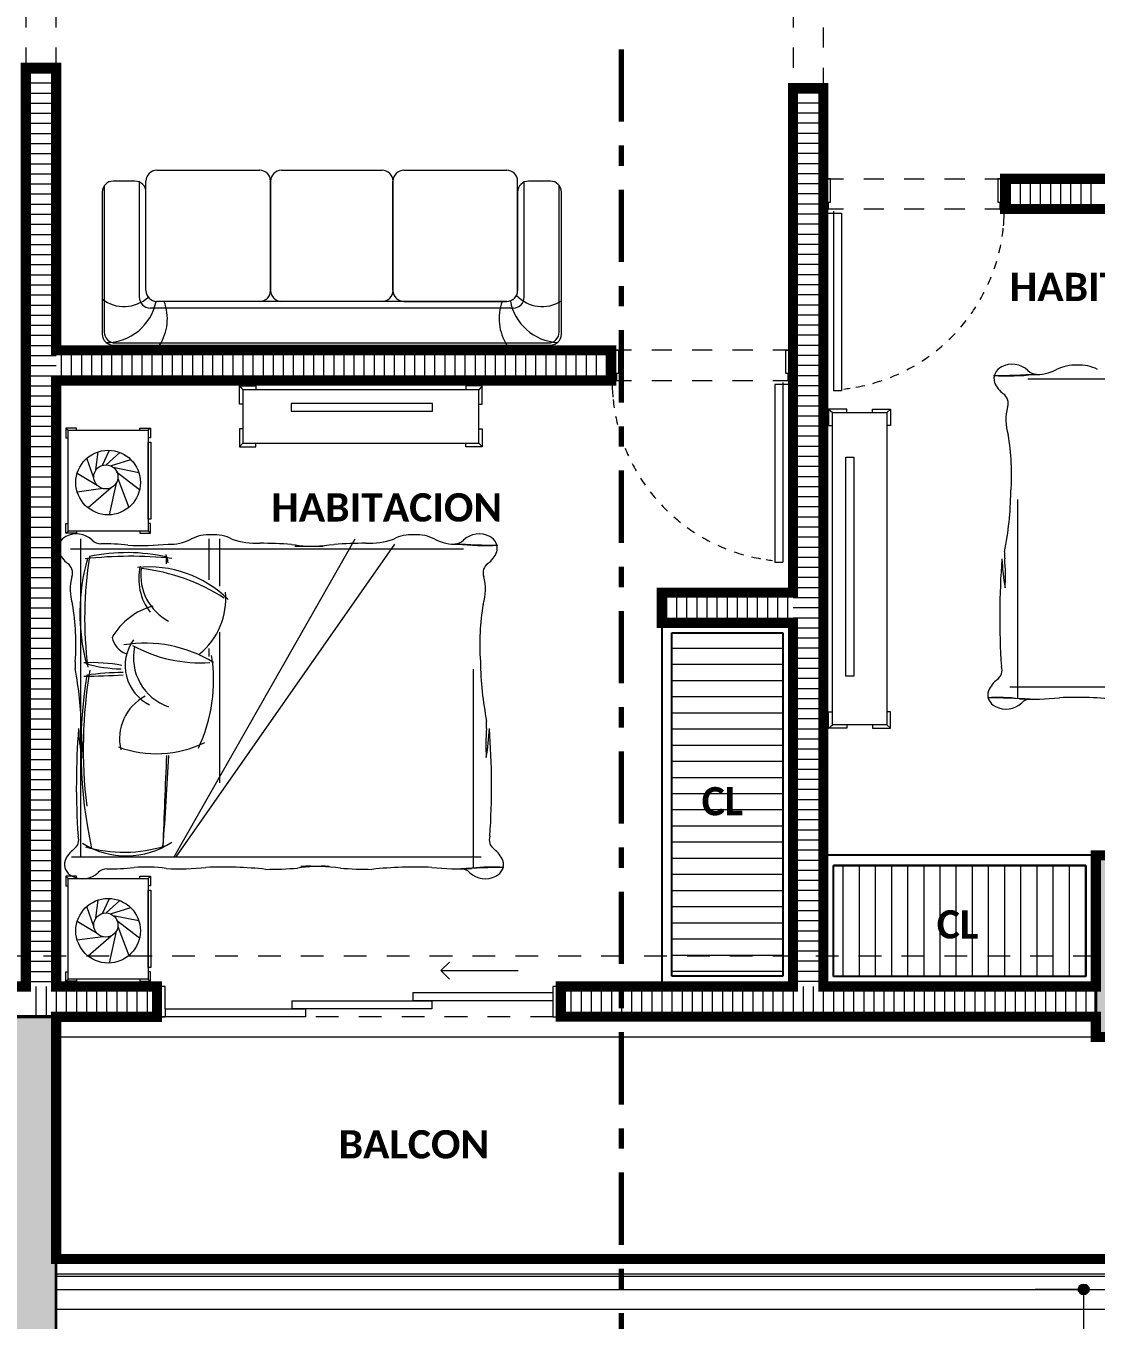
# Model space of a CAD drawing. Header units: metres. Extents: x -144 to 1000, y -717 to 29.
# Drawn here: x 654.25 to 659.56, y -569.52 to -563.11 of the extents above; entities that cross this region are included whole.
import ezdxf

# ---------------------------------------------------------------- set-up
doc = ezdxf.new("R2010")
doc.units = ezdxf.units.M
for name, pattern in [('Basculante', [0.11625, 0.075, -0.04125]), ('basculante modificado', [0.18, 0.1125, -0.0675]), ('Dash Dot 3_16_', [0.595313, 0.357187, -0.119063, 0, -0.119063]), ('Trazo', [0.45, 0.225, -0.225])]:
    doc.linetypes.add(name, pattern=pattern)
doc.layers.get('0').update_dxf_attribs({"color": 1})
doc.layers.add('00-MEDICION', color=30, linetype='Continuous')
for name, color, linetype, lineweight in [('A-ANNO-DIMS', 1, 'Continuous', 9), ('A-DETL', 1, 'Continuous', 9), ('A-DETL-GENF', 1, 'Continuous', 9), ('A-DETL-MEDM', 1, 'Continuous', 30), ('A-DETL-THIN', 1, 'Continuous', 9), ('A-DOOR', 1, 'Continuous', 9), ('A-DOOR-FRAM', 1, 'Continuous', 9), ('A-DOOR-HDLN', 1, 'Trazo', 20), ('A-FLOR', 2, 'Continuous', 9), ('A-FLOR-HRAL', 1, 'Continuous', 9), ('A-GENM', 1, 'Continuous', 9), ('A-WALL', 4, 'Continuous', 9), ('G-ANNO-SYMB', 1, 'Continuous', 9), ('G-ANNO-TEXT', 2, 'Continuous', 9), ('I-FURN', 2, 'Continuous', 9), ('S-COLS', 7, 'Continuous', 9)]:
    doc.layers.add(name, color=color, linetype=linetype, lineweight=lineweight)
doc.layers.add('A-WALL-PATT', color=7, linetype='Continuous', lineweight=35, true_color=0x9c9c9c)
doc.styles.add('Calibri_B', font='calibrib.ttf', dxfattribs={"height": 0.165})

# ---------------------------------------------------------------- blocks, each defined once
blk = doc.blocks.new('A')
at = {"layer": 'A-WALL-PATT', "lineweight": 5, "true_color": 0x747474}
h = blk.add_hatch(color=8, dxfattribs=at)
h.paths.add_polyline_path([(653.051, -508.9984), (653.351, -508.9984), (653.351, -507.2475), (653.051, -507.2486), (653.051, -508.8938)])
h.paths.add_polyline_path([(646.7009, -508.9984), (646.7009, -507.2475), (646.4009, -507.2475), (646.4009, -508.9984)])
at = {"layer": 'S-COLS', "true_color": 0x5b5b5b}
h = blk.add_hatch(color=251, dxfattribs=at)
h.paths.add_polyline_path([(659.0008, -507.3486), (659.0008, -506.4486), (658.5008, -506.4486), (658.5008, -507.3486), (658.91, -507.3486)])
h.paths.add_polyline_path([(640.762, -507.3486), (641.201, -507.3486), (641.201, -506.4486), (640.701, -506.4486), (640.701, -507.3486), (640.7571, -507.3486)])
h.paths.add_polyline_path([(648.401, -507.3485), (648.901, -507.3485), (648.901, -506.4485), (648.401, -506.4485), (648.401, -507.2508)])
h.paths.add_polyline_path([(648.401, -499.6485), (648.901, -499.6485), (648.901, -498.7485), (648.401, -498.7485), (648.401, -499.4985)])
h.paths.add_polyline_path([(644.6008, -499.6485), (646.601, -499.6485), (646.6006, -499.1486), (644.9008, -499.1486), (644.9008, -496.9986), (646.6011, -496.9986), (646.6006, -496.4986), (644.6008, -496.4986), (644.6008, -499.5013)])
h.paths.add_polyline_path([(641.201, -499.6485), (641.201, -498.9486), (640.701, -498.9486), (640.701, -499.6485), (640.9884, -499.6485)])
h.paths.add_polyline_path([(655.2011, -499.6485), (655.2011, -496.4985), (654.7011, -496.4985), (654.7011, -499.6485), (655.112, -499.6485)])
h.paths.add_polyline_path([(659.0011, -499.6485), (659.0011, -498.9486), (658.6011, -498.9486), (658.6011, -499.6485)])
h.paths.add_polyline_path([(648.4011, -497.3986), (648.9011, -497.3986), (648.9011, -496.4986), (648.4011, -496.4986), (648.4011, -496.5279)])
h.paths.add_polyline_path([(641.2008, -497.1986), (641.2008, -496.4975), (640.7008, -496.4986), (640.7008, -497.1986), (640.9884, -497.1986)])
h.paths.add_polyline_path([(659.0011, -497.1986), (659.0011, -496.4975), (658.6011, -496.4975), (658.6011, -497.1986), (658.8767, -497.1986)])
h.paths.add_polyline_path([(658.501, -488.4986), (659.001, -488.4986), (659.001, -487.5986), (658.501, -487.5986), (658.501, -487.7238)])
h.paths.add_polyline_path([(648.476, -488.4986), (648.901, -488.4986), (648.901, -487.5986), (648.401, -487.5986), (648.401, -488.4986)])
h.paths.add_polyline_path([(641.801, -487.8986), (641.801, -487.3986), (640.901, -487.3986), (640.901, -487.8986), (641.6261, -487.8986)])
at = {"layer": 'A-DETL', "color": 7, "linetype": 'basculante modificado'}
for p, q in [((658.5008, -506.9475), (648.901, -506.9475)), ((648.9001, -507.2475), (658.5008, -507.2475))]:
    blk.add_line(p, q, dxfattribs=at)
at = {"layer": 'A-DETL', "color": 253, "true_color": 0xb6b6b6}
blk.add_line((656.9363, -508.5984), (657.0363, -508.5984), dxfattribs=at)
at = {"layer": 'A-DETL-GENF', "linetype": 'Basculante'}
for p, q in [((653.201, -501.4485), (653.201, -502.5485)), ((653.351, -502.5485), (653.351, -501.4485)), ((657.001, -501.4485), (657.001, -502.6485)), ((657.151, -502.6485), (657.151, -501.4485)), ((657.151, -503.2486), (657.151, -503.0986)), ((657.151, -503.0986), (658.051, -503.0986)), ((658.051, -503.0986), (658.051, -503.2486)), ((658.051, -503.2486), (657.151, -503.2486)), ((657.001, -503.9475), (656.101, -503.9475)), ((656.101, -503.9475), (656.101, -504.0975)), ((657.001, -504.0975), (657.001, -503.9475)), ((656.101, -504.0975), (657.001, -504.0975))]:
    blk.add_line(p, q, dxfattribs=at)
at = {"layer": 'A-DETL-GENF', "color": 251, "true_color": 0x535353}
for p, q in [((656.401, -505.4226), (656.951, -505.4226)), ((656.401, -505.5026), (656.951, -505.5026)), ((656.401, -505.5826), (656.951, -505.5826)), ((656.401, -505.6626), (656.951, -505.6626)), ((656.401, -505.7426), (656.951, -505.7426)), ((656.401, -505.8226), (656.951, -505.8226)), ((656.401, -505.9026), (656.951, -505.9026)), ((656.401, -505.9826), (656.951, -505.9826)), ((656.401, -506.0626), (656.951, -506.0626)), ((656.401, -506.1426), (656.951, -506.1426)), ((656.401, -506.2226), (656.951, -506.2226)), ((656.401, -506.3026), (656.951, -506.3026)), ((656.401, -506.3826), (656.951, -506.3826)), ((656.401, -506.4626), (656.951, -506.4626)), ((657.2496, -507.0475), (657.2496, -506.4985)), ((657.3296, -507.0475), (657.3296, -506.4985)), ((657.4096, -507.0475), (657.4096, -506.4984)), ((657.4896, -507.0475), (657.4896, -506.4984)), ((657.5696, -507.0475), (657.5696, -506.4983)), ((657.6496, -507.0475), (657.6496, -506.4982)), ((657.7296, -507.0475), (657.7296, -506.4982)), ((657.8096, -507.0475), (657.8096, -506.4981)), ((657.8896, -507.0475), (657.8896, -506.4981)), ((657.9696, -507.0475), (657.9696, -506.498)), ((658.0496, -507.0475), (658.0496, -506.498)), ((658.1296, -507.0475), (658.1296, -506.4979)), ((658.2096, -507.0475), (658.2096, -506.4979)), ((658.2896, -507.0475), (658.2896, -506.4978)), ((658.3696, -507.0475), (658.3696, -506.4978)), ((658.4496, -507.0475), (658.4496, -506.4977)), ((656.401, -506.5426), (656.951, -506.5426)), ((656.401, -506.6226), (656.951, -506.6226)), ((656.401, -506.7026), (656.951, -506.7026)), ((656.401, -506.7826), (656.951, -506.7826)), ((656.401, -506.8626), (656.951, -506.8626)), ((656.401, -506.9426), (656.951, -506.9426)), ((656.401, -507.0226), (656.951, -507.0226))]:
    blk.add_line(p, q, dxfattribs=at)
at = {"layer": 'A-DETL-MEDM'}
for p, q in [((653.201, -502.5485), (653.351, -502.5485)), ((657.001, -502.6485), (657.151, -502.6485))]:
    blk.add_line(p, q, dxfattribs=at)
at = {"layer": 'A-DETL-THIN'}
for p, q in [((656.951, -505.3475), (656.401, -505.3475)), ((656.401, -505.3475), (656.401, -507.0475)), ((656.951, -507.0475), (656.951, -505.3475)), ((657.201, -506.4977), (657.201, -507.0475)), ((658.4508, -506.4977), (657.201, -506.4977)), ((658.4508, -507.0475), (658.4508, -506.4977)), ((656.401, -507.0475), (656.951, -507.0475)), ((657.201, -507.0475), (658.4508, -507.0475))]:
    blk.add_line(p, q, dxfattribs=at)
at = {"layer": 'A-DOOR'}
for p, q in [((657.151, -503.2486), (657.151, -503.0986)), ((657.001, -504.0975), (657.001, -503.9475)), ((655.2566, -507.0199), (655.299, -506.9775)), ((655.2566, -507.0199), (655.299, -507.0623)), ((655.2566, -507.0199), (655.6399, -507.0199))]:
    blk.add_line(p, q, dxfattribs=at)
at = {"layer": 'A-DOOR', "lineweight": 15}
for p, q in [((657.151, -503.2586), (657.166, -503.2586)), ((657.166, -503.2586), (657.166, -503.2686)), ((657.201, -503.2586), (657.201, -504.1486)), ((657.166, -503.2686), (657.241, -503.2686)), ((657.241, -503.2686), (657.241, -504.1486)), ((656.911, -504.1175), (656.911, -504.9975)), ((656.986, -504.1175), (656.911, -504.1175)), ((656.951, -504.1075), (656.951, -504.9975)), ((656.986, -504.1075), (656.986, -504.1175)), ((657.001, -504.1075), (656.986, -504.1075)), ((657.241, -504.1486), (657.201, -504.1486)), ((656.911, -504.9975), (656.951, -504.9975))]:
    blk.add_line(p, q, dxfattribs=at)
at = {"layer": 'A-DOOR'}
for centre, start, end in [((657.1525, -503.2506), 354.86021, 0), ((657.1525, -503.2506), 351.40092, 354.05706), ((657.1525, -503.2506), 346.09186, 348.74617), ((657.1525, -503.2506), 340.78086, 343.43707), ((657.1525, -503.2506), 335.46046, 338.1223), ((657.1525, -503.2506), 330.12331, 332.79443), ((657.1525, -503.2506), 324.7622, 327.44619), ((657.1525, -503.2506), 319.37018, 322.07048), ((657.1525, -503.2506), 313.94059, 316.66048), ((657.1525, -503.2506), 308.46716, 311.20973), ((657.1525, -503.2506), 297.36602, 300.16222), ((657.1525, -503.2506), 302.94407, 305.71217), ((656.9995, -504.0995), 180, 185.13979), ((657.1525, -503.2506), 285.83157, 288.88574), ((657.1525, -503.2506), 291.72829, 294.55488), ((657.1525, -503.2506), 276.45945, 278.44999), ((657.1525, -503.2506), 280.25822, 283.15108), ((657.1525, -503.2506), 280.25822, 283.15108), ((656.9995, -504.0995), 185.94294, 188.59908), ((656.9995, -504.0995), 191.25383, 193.90814), ((656.9995, -504.0995), 196.56293, 199.21914), ((656.9995, -504.0995), 201.8777, 204.53954), ((656.9995, -504.0995), 207.20557, 209.87669), ((656.9995, -504.0995), 212.55381, 215.2378), ((656.9995, -504.0995), 217.92952, 220.62982), ((656.9995, -504.0995), 223.33952, 226.05941), ((656.9995, -504.0995), 228.79027, 231.53284), ((656.9995, -504.0995), 234.28783, 237.05593), ((656.9995, -504.0995), 239.83778, 242.63398), ((656.9995, -504.0995), 245.44512, 248.27171), ((656.9995, -504.0995), 251.11426, 254.16843), ((656.9995, -504.0995), 256.84892, 259.74178), ((656.9995, -504.0995), 256.84892, 259.74178), ((656.9995, -504.0995), 261.55001, 263.54055)]:
    blk.add_arc(centre, 0.8947, start, end, dxfattribs=at)
at = {"layer": 'A-DOOR-FRAM'}
for p, q in [((657.186, -503.0986), (657.151, -503.0986)), ((657.186, -503.2136), (657.186, -503.0986)), ((658.051, -503.0986), (658.016, -503.0986)), ((658.016, -503.0986), (658.016, -503.2136)), ((657.151, -503.2486), (657.176, -503.2486)), ((657.176, -503.2486), (657.176, -503.2136)), ((657.176, -503.2136), (657.186, -503.2136)), ((658.016, -503.2136), (658.026, -503.2136)), ((658.026, -503.2136), (658.026, -503.2486)), ((658.026, -503.2486), (658.051, -503.2486)), ((656.101, -503.9475), (656.136, -503.9475)), ((656.136, -503.9475), (656.136, -504.0625)), ((656.966, -504.0625), (656.966, -503.9475)), ((656.966, -503.9475), (657.001, -503.9475)), ((656.126, -504.0975), (656.101, -504.0975)), ((656.126, -504.0625), (656.126, -504.0975)), ((656.136, -504.0625), (656.126, -504.0625)), ((656.976, -504.0625), (656.966, -504.0625)), ((656.976, -504.0975), (656.976, -504.0625)), ((657.001, -504.0975), (656.976, -504.0975)), ((653.891, -507.0986), (653.851, -507.0986)), ((653.891, -507.2086), (653.891, -507.0986)), ((655.851, -507.0986), (655.811, -507.0986)), ((655.811, -507.0986), (655.811, -507.1286)), ((655.811, -507.1686), (655.811, -507.2486)), ((653.851, -507.2486), (653.891, -507.2486)), ((655.811, -507.2486), (655.851, -507.2486))]:
    blk.add_line(p, q, dxfattribs=at)
at = {"layer": 'A-DOOR-FRAM', "lineweight": 5}
for p, q in [((654.5177, -507.1686), (655.2118, -507.1686)), ((654.5177, -507.1686), (654.5177, -507.2086)), ((655.1168, -507.1286), (655.811, -507.1286)), ((655.1168, -507.1286), (655.1168, -507.1686)), ((655.811, -507.1686), (655.1168, -507.1686)), ((655.2118, -507.1686), (655.2118, -507.2086)), ((655.811, -507.1286), (655.811, -507.1686)), ((653.891, -507.2086), (654.5852, -507.2086)), ((653.891, -507.2086), (653.891, -507.2486)), ((655.2118, -507.2086), (654.5177, -507.2086)), ((654.5852, -507.2086), (654.5852, -507.2486)), ((654.5852, -507.2486), (653.891, -507.2486))]:
    blk.add_line(p, q, dxfattribs=at)
at = {"layer": 'A-DOOR-HDLN'}
for p, q in [((658.051, -503.0986), (658.051, -503.2486)), ((656.101, -503.9475), (656.101, -504.0975))]:
    blk.add_line(p, q, dxfattribs=at)
at = {"layer": 'A-FLOR'}
blk.add_line((658.5008, -507.3486), (653.351, -507.3486), dxfattribs=at)
at = {"layer": 'A-FLOR-HRAL'}
for p, q in [((658.91, -508.5224), (653.351, -508.5224)), ((658.922, -508.5344), (653.351, -508.5344))]:
    blk.add_line(p, q, dxfattribs=at)
at = {"layer": 'A-GENM', "lineweight": 25}
for p, q in [((656.351, -505.2975), (656.351, -507.0975)), ((657.001, -505.2975), (656.351, -505.2975)), ((657.001, -507.0975), (657.001, -505.2975)), ((656.401, -507.0475), (656.401, -505.3475)), ((656.401, -505.3475), (656.951, -505.3475)), ((656.951, -505.3475), (656.951, -507.0475)), ((658.5008, -506.4486), (657.151, -506.4486)), ((657.151, -506.4486), (657.151, -507.0986)), ((658.5008, -507.0986), (658.5008, -506.4486)), ((657.201, -506.4986), (658.4508, -506.4986)), ((657.201, -507.0486), (657.201, -506.4986)), ((658.4508, -506.4986), (658.4508, -507.0486)), ((656.951, -507.0475), (656.401, -507.0475)), ((658.4508, -507.0486), (657.201, -507.0486)), ((656.351, -507.0975), (657.001, -507.0975)), ((657.151, -507.0986), (658.5008, -507.0986))]:
    blk.add_line(p, q, dxfattribs=at)
at = {"layer": 'A-WALL', "lineweight": 35}
for p, q in [((653.201, -502.5485), (653.201, -507.0986)), ((653.351, -503.9475), (653.351, -502.5485)), ((657.001, -502.6485), (657.001, -505.1475)), ((657.151, -507.0986), (657.151, -502.6485)), ((660.251, -503.0986), (658.051, -503.0986)), ((658.051, -503.0986), (658.051, -503.2486)), ((658.051, -503.2486), (660.151, -503.2486)), ((656.101, -503.9475), (653.351, -503.9475)), ((656.101, -504.0975), (656.101, -503.9475)), ((653.351, -507.0986), (653.351, -504.0975)), ((653.351, -504.0975), (656.101, -504.0975)), ((657.001, -505.1475), (656.351, -505.1475)), ((656.351, -505.1475), (656.351, -505.2975)), ((656.351, -505.2975), (657.001, -505.2975)), ((657.001, -505.2975), (657.001, -507.0986)), ((653.201, -507.0986), (652.701, -507.0986)), ((653.851, -507.0986), (653.351, -507.0986)), ((653.851, -507.2486), (653.851, -507.0986)), ((657.001, -507.0986), (655.851, -507.0986)), ((655.851, -507.0986), (655.851, -507.2486)), ((658.5008, -507.0986), (657.151, -507.0986)), ((658.5008, -507.2486), (658.5008, -507.0986)), ((652.701, -507.2486), (653.851, -507.2486)), ((653.351, -507.2475), (653.051, -507.2475)), ((653.351, -508.9984), (653.351, -507.2475)), ((655.851, -507.2486), (658.5008, -507.2486))]:
    blk.add_line(p, q, dxfattribs=at)
at = {"layer": 'A-WALL'}
for p, q in [((653.351, -508.4484), (658.8508, -508.4484)), ((653.351, -508.5984), (659.0008, -508.5984)), ((659.1008, -508.6984), (653.351, -508.6984))]:
    blk.add_line(p, q, dxfattribs=at)
at = {"layer": 'A-WALL-PATT', "color": 8, "lineweight": 5, "true_color": 0x727272}
for p, q in [((653.201, -502.5736), (653.351, -502.5736)), ((653.201, -502.6236), (653.351, -502.6236)), ((653.201, -502.6736), (653.351, -502.6736)), ((657.151, -502.6736), (657.001, -502.6736)), ((653.201, -502.7236), (653.351, -502.7236)), ((657.151, -502.7236), (657.001, -502.7236)), ((653.201, -502.7736), (653.351, -502.7736)), ((657.151, -502.7736), (657.001, -502.7736)), ((653.201, -502.8236), (653.351, -502.8236)), ((653.201, -502.8736), (653.351, -502.8736)), ((657.151, -502.8236), (657.001, -502.8236)), ((657.151, -502.8736), (657.001, -502.8736)), ((653.201, -502.9236), (653.351, -502.9236)), ((657.151, -502.9236), (657.001, -502.9236)), ((653.201, -502.9736), (653.351, -502.9736)), ((657.151, -502.9736), (657.001, -502.9736)), ((653.201, -503.0236), (653.351, -503.0236)), ((653.201, -503.0736), (653.351, -503.0736)), ((657.151, -503.0236), (657.001, -503.0236)), ((657.151, -503.0736), (657.001, -503.0736)), ((653.201, -503.1236), (653.351, -503.1236)), ((657.151, -503.1236), (657.001, -503.1236)), ((658.0756, -503.0986), (658.0756, -503.2486)), ((658.1256, -503.0986), (658.1256, -503.2486)), ((658.1756, -503.0986), (658.1756, -503.2486)), ((658.2256, -503.0986), (658.2256, -503.2486)), ((658.2756, -503.0986), (658.2756, -503.2486)), ((658.3256, -503.0986), (658.3256, -503.2486)), ((658.3756, -503.0986), (658.3756, -503.2486)), ((658.4256, -503.0986), (658.4256, -503.2486)), ((658.4756, -503.0986), (658.4756, -503.2486)), ((653.201, -503.1736), (653.351, -503.1736)), ((657.151, -503.1736), (657.001, -503.1736)), ((653.201, -503.2236), (653.351, -503.2236)), ((657.151, -503.2236), (657.001, -503.2236)), ((653.201, -503.2736), (653.351, -503.2736)), ((653.201, -503.3236), (653.351, -503.3236)), ((657.151, -503.2736), (657.001, -503.2736)), ((657.151, -503.3236), (657.001, -503.3236)), ((653.201, -503.3736), (653.351, -503.3736)), ((657.151, -503.3736), (657.001, -503.3736)), ((653.201, -503.4236), (653.351, -503.4236)), ((657.151, -503.4236), (657.001, -503.4236)), ((653.201, -503.4736), (653.351, -503.4736)), ((653.201, -503.5236), (653.351, -503.5236)), ((657.151, -503.4736), (657.001, -503.4736)), ((657.151, -503.5236), (657.001, -503.5236)), ((653.201, -503.5736), (653.351, -503.5736)), ((657.151, -503.5736), (657.001, -503.5736)), ((653.201, -503.6236), (653.351, -503.6236)), ((657.151, -503.6236), (657.001, -503.6236)), ((653.201, -503.6736), (653.351, -503.6736)), ((657.151, -503.6736), (657.001, -503.6736)), ((653.201, -503.7236), (653.351, -503.7236)), ((653.201, -503.7736), (653.351, -503.7736)), ((657.151, -503.7236), (657.001, -503.7236)), ((657.151, -503.7736), (657.001, -503.7736)), ((653.201, -503.8236), (653.351, -503.8236)), ((657.151, -503.8236), (657.001, -503.8236)), ((653.201, -503.8736), (653.351, -503.8736)), ((657.151, -503.8736), (657.001, -503.8736)), ((653.201, -503.9236), (653.351, -503.9236)), ((653.3756, -503.9475), (653.3756, -504.0975)), ((653.4256, -503.9475), (653.4256, -504.0975)), ((653.4756, -503.9475), (653.4756, -504.0975)), ((653.5256, -503.9475), (653.5256, -504.0975)), ((653.5756, -503.9475), (653.5756, -504.0975)), ((653.6256, -503.9475), (653.6256, -504.0975)), ((653.6756, -503.9475), (653.6756, -504.0975)), ((653.7256, -503.9475), (653.7256, -504.0975)), ((653.7756, -503.9475), (653.7756, -504.0975)), ((653.8256, -503.9475), (653.8256, -504.0975)), ((653.8756, -503.9475), (653.8756, -504.0975)), ((653.9256, -503.9475), (653.9256, -504.0975)), ((653.9756, -503.9475), (653.9756, -504.0975)), ((654.0256, -503.9475), (654.0256, -504.0975)), ((654.0756, -503.9475), (654.0756, -504.0975)), ((654.1256, -503.9475), (654.1256, -504.0975)), ((654.1756, -503.9475), (654.1756, -504.0975)), ((654.2256, -503.9475), (654.2256, -504.0975)), ((654.2756, -503.9475), (654.2756, -504.0975)), ((654.3256, -503.9475), (654.3256, -504.0975)), ((654.3756, -503.9475), (654.3756, -504.0975)), ((654.4256, -503.9475), (654.4256, -504.0975)), ((654.4756, -503.9475), (654.4756, -504.0975)), ((654.5256, -503.9475), (654.5256, -504.0975)), ((654.5756, -503.9475), (654.5756, -504.0975)), ((654.6256, -503.9475), (654.6256, -504.0975)), ((654.6756, -503.9475), (654.6756, -504.0975)), ((654.7256, -503.9475), (654.7256, -504.0975)), ((654.7756, -503.9475), (654.7756, -504.0975)), ((654.8256, -503.9475), (654.8256, -504.0975)), ((654.8756, -503.9475), (654.8756, -504.0975)), ((654.9256, -503.9475), (654.9256, -504.0975)), ((654.9756, -503.9475), (654.9756, -504.0975)), ((655.0256, -503.9475), (655.0256, -504.0975)), ((655.0756, -503.9475), (655.0756, -504.0975)), ((655.1256, -503.9475), (655.1256, -504.0975)), ((655.1756, -503.9475), (655.1756, -504.0975)), ((655.2256, -503.9475), (655.2256, -504.0975)), ((655.2756, -503.9475), (655.2756, -504.0975)), ((655.3256, -503.9475), (655.3256, -504.0975)), ((655.3756, -503.9475), (655.3756, -504.0975)), ((655.4256, -503.9475), (655.4256, -504.0975)), ((655.4756, -503.9475), (655.4756, -504.0975)), ((655.5256, -503.9475), (655.5256, -504.0975)), ((655.5756, -503.9475), (655.5756, -504.0975)), ((655.6256, -503.9475), (655.6256, -504.0975)), ((655.6756, -503.9475), (655.6756, -504.0975)), ((655.7256, -503.9475), (655.7256, -504.0975)), ((655.7756, -503.9475), (655.7756, -504.0975)), ((655.8256, -503.9475), (655.8256, -504.0975)), ((655.8756, -503.9475), (655.8756, -504.0975)), ((655.9256, -503.9475), (655.9256, -504.0975)), ((655.9756, -503.9475), (655.9756, -504.0975)), ((656.0256, -503.9475), (656.0256, -504.0975)), ((656.0756, -503.9475), (656.0756, -504.0975)), ((657.151, -503.9236), (657.001, -503.9236)), ((653.201, -503.9736), (653.351, -503.9736)), ((653.201, -504.0236), (653.351, -504.0236)), ((657.151, -503.9736), (657.001, -503.9736)), ((657.151, -504.0236), (657.001, -504.0236)), ((653.201, -504.0736), (653.351, -504.0736)), ((657.151, -504.0736), (657.001, -504.0736)), ((653.201, -504.1236), (653.351, -504.1236)), ((657.151, -504.1236), (657.001, -504.1236)), ((653.201, -504.1736), (653.351, -504.1736)), ((653.201, -504.2236), (653.351, -504.2236)), ((657.151, -504.1736), (657.001, -504.1736)), ((657.151, -504.2236), (657.001, -504.2236)), ((653.201, -504.2736), (653.351, -504.2736)), ((657.151, -504.2736), (657.001, -504.2736)), ((653.201, -504.3236), (653.351, -504.3236)), ((657.151, -504.3236), (657.001, -504.3236)), ((653.201, -504.3736), (653.351, -504.3736)), ((657.151, -504.3736), (657.001, -504.3736)), ((653.201, -504.4236), (653.351, -504.4236)), ((653.201, -504.4736), (653.351, -504.4736)), ((657.151, -504.4236), (657.001, -504.4236)), ((657.151, -504.4736), (657.001, -504.4736)), ((653.201, -504.5236), (653.351, -504.5236)), ((657.151, -504.5236), (657.001, -504.5236)), ((653.201, -504.5736), (653.351, -504.5736)), ((657.151, -504.5736), (657.001, -504.5736)), ((653.201, -504.6236), (653.351, -504.6236)), ((653.201, -504.6736), (653.351, -504.6736)), ((657.151, -504.6236), (657.001, -504.6236)), ((657.151, -504.6736), (657.001, -504.6736)), ((653.201, -504.7236), (653.351, -504.7236)), ((657.151, -504.7236), (657.001, -504.7236)), ((653.201, -504.7736), (653.351, -504.7736)), ((657.151, -504.7736), (657.001, -504.7736)), ((653.201, -504.8236), (653.351, -504.8236)), ((657.151, -504.8236), (657.001, -504.8236)), ((653.201, -504.8736), (653.351, -504.8736)), ((653.201, -504.9236), (653.351, -504.9236)), ((657.151, -504.8736), (657.001, -504.8736)), ((657.151, -504.9236), (657.001, -504.9236)), ((653.201, -504.9736), (653.351, -504.9736)), ((657.151, -504.9736), (657.001, -504.9736)), ((653.201, -505.0236), (653.351, -505.0236)), ((657.151, -505.0236), (657.001, -505.0236)), ((653.201, -505.0736), (653.351, -505.0736)), ((653.201, -505.1236), (653.351, -505.1236)), ((657.151, -505.0736), (657.001, -505.0736)), ((657.151, -505.1236), (657.001, -505.1236)), ((653.201, -505.1736), (653.351, -505.1736)), ((656.3756, -505.2975), (656.3756, -505.1475)), ((656.4256, -505.2975), (656.4256, -505.1475)), ((656.4756, -505.2975), (656.4756, -505.1475)), ((656.5256, -505.2975), (656.5256, -505.1475)), ((656.5756, -505.2975), (656.5756, -505.1475)), ((656.6256, -505.2975), (656.6256, -505.1475)), ((656.6756, -505.2975), (656.6756, -505.1475)), ((656.7256, -505.2975), (656.7256, -505.1475)), ((656.7756, -505.2975), (656.7756, -505.1475)), ((656.8256, -505.2975), (656.8256, -505.1475)), ((656.8756, -505.2975), (656.8756, -505.1475)), ((656.9256, -505.2975), (656.9256, -505.1475)), ((656.9756, -505.2975), (656.9756, -505.1475)), ((657.151, -505.1736), (657.001, -505.1736)), ((653.201, -505.2236), (653.351, -505.2236)), ((657.151, -505.2236), (657.001, -505.2236)), ((653.201, -505.2736), (653.351, -505.2736)), ((657.151, -505.2736), (657.001, -505.2736)), ((653.201, -505.3236), (653.351, -505.3236)), ((653.201, -505.3736), (653.351, -505.3736)), ((657.151, -505.3236), (657.001, -505.3236)), ((657.151, -505.3736), (657.001, -505.3736)), ((653.201, -505.4236), (653.351, -505.4236)), ((657.151, -505.4236), (657.001, -505.4236)), ((653.201, -505.4736), (653.351, -505.4736)), ((657.151, -505.4736), (657.001, -505.4736)), ((653.201, -505.5236), (653.351, -505.5236)), ((653.201, -505.5736), (653.351, -505.5736)), ((657.151, -505.5236), (657.001, -505.5236)), ((657.151, -505.5736), (657.001, -505.5736)), ((653.201, -505.6236), (653.351, -505.6236)), ((657.151, -505.6236), (657.001, -505.6236)), ((653.201, -505.6736), (653.351, -505.6736)), ((657.151, -505.6736), (657.001, -505.6736)), ((653.201, -505.7236), (653.351, -505.7236)), ((657.151, -505.7236), (657.001, -505.7236)), ((653.201, -505.7736), (653.351, -505.7736)), ((653.201, -505.8236), (653.351, -505.8236)), ((657.151, -505.7736), (657.001, -505.7736)), ((657.151, -505.8236), (657.001, -505.8236)), ((653.201, -505.8736), (653.351, -505.8736)), ((657.151, -505.8736), (657.001, -505.8736)), ((653.201, -505.9236), (653.351, -505.9236)), ((657.151, -505.9236), (657.001, -505.9236)), ((653.201, -505.9736), (653.351, -505.9736)), ((653.201, -506.0236), (653.351, -506.0236)), ((657.151, -505.9736), (657.001, -505.9736)), ((657.151, -506.0236), (657.001, -506.0236)), ((653.201, -506.0736), (653.351, -506.0736)), ((657.151, -506.0736), (657.001, -506.0736)), ((653.201, -506.1236), (653.351, -506.1236)), ((657.151, -506.1236), (657.001, -506.1236)), ((653.201, -506.1736), (653.351, -506.1736)), ((657.151, -506.1736), (657.001, -506.1736)), ((653.201, -506.2236), (653.351, -506.2236)), ((653.201, -506.2736), (653.351, -506.2736)), ((657.151, -506.2236), (657.001, -506.2236)), ((657.151, -506.2736), (657.001, -506.2736)), ((653.201, -506.3236), (653.351, -506.3236)), ((657.151, -506.3236), (657.001, -506.3236)), ((653.201, -506.3736), (653.351, -506.3736)), ((657.151, -506.3736), (657.001, -506.3736)), ((653.201, -506.4236), (653.351, -506.4236)), ((657.151, -506.4236), (657.001, -506.4236)), ((653.201, -506.4736), (653.351, -506.4736)), ((653.201, -506.5236), (653.351, -506.5236)), ((657.151, -506.4736), (657.001, -506.4736)), ((657.151, -506.5236), (657.001, -506.5236)), ((653.201, -506.5736), (653.351, -506.5736)), ((657.151, -506.5736), (657.001, -506.5736)), ((653.201, -506.6236), (653.351, -506.6236)), ((657.151, -506.6236), (657.001, -506.6236)), ((653.201, -506.6736), (653.351, -506.6736)), ((653.201, -506.7236), (653.351, -506.7236)), ((657.151, -506.6736), (657.001, -506.6736)), ((657.151, -506.7236), (657.001, -506.7236)), ((653.201, -506.7736), (653.351, -506.7736)), ((657.151, -506.7736), (657.001, -506.7736)), ((653.201, -506.8236), (653.351, -506.8236)), ((657.151, -506.8236), (657.001, -506.8236)), ((653.201, -506.8736), (653.351, -506.8736)), ((657.151, -506.8736), (657.001, -506.8736)), ((653.201, -506.9236), (653.351, -506.9236)), ((653.201, -506.9736), (653.351, -506.9736)), ((657.151, -506.9236), (657.001, -506.9236)), ((657.151, -506.9736), (657.001, -506.9736)), ((653.201, -507.0236), (653.351, -507.0236)), ((657.151, -507.0236), (657.001, -507.0236)), ((653.201, -507.0736), (653.351, -507.0736)), ((653.2509, -507.0986), (653.2509, -507.2486)), ((653.3009, -507.0986), (653.3009, -507.2486)), ((653.3509, -507.0986), (653.3509, -507.2486)), ((653.4009, -507.0986), (653.4009, -507.2486)), ((653.4509, -507.0986), (653.4509, -507.2486)), ((653.5009, -507.0986), (653.5009, -507.2486)), ((653.5509, -507.0986), (653.5509, -507.2486)), ((653.6009, -507.0986), (653.6009, -507.2486)), ((653.6509, -507.0986), (653.6509, -507.2486)), ((653.7009, -507.0986), (653.7009, -507.2486)), ((653.7509, -507.0986), (653.7509, -507.2486)), ((653.8009, -507.0986), (653.8009, -507.2486)), ((653.8509, -507.0986), (653.8509, -507.2486)), ((655.9009, -507.0986), (655.9009, -507.2486)), ((655.9509, -507.0986), (655.9509, -507.2486)), ((656.0009, -507.0986), (656.0009, -507.2486)), ((656.0509, -507.0986), (656.0509, -507.2486)), ((656.1009, -507.0986), (656.1009, -507.2486)), ((656.1509, -507.0986), (656.1509, -507.2486)), ((656.2009, -507.0986), (656.2009, -507.2486)), ((656.2509, -507.0986), (656.2509, -507.2486)), ((656.3009, -507.0986), (656.3009, -507.2486)), ((656.3509, -507.0986), (656.3509, -507.2486)), ((656.4009, -507.0986), (656.4009, -507.2486)), ((656.4509, -507.0986), (656.4509, -507.2486)), ((656.5009, -507.0986), (656.5009, -507.2486)), ((656.5509, -507.0986), (656.5509, -507.2486)), ((656.6009, -507.0986), (656.6009, -507.2486)), ((656.6509, -507.0986), (656.6509, -507.2486)), ((656.7009, -507.0986), (656.7009, -507.2486)), ((656.7509, -507.0986), (656.7509, -507.2486)), ((656.8009, -507.0986), (656.8009, -507.2486)), ((656.8509, -507.0986), (656.8509, -507.2486)), ((656.9009, -507.0986), (656.9009, -507.2486)), ((656.9509, -507.0986), (656.9509, -507.2486)), ((657.0009, -507.0986), (657.0009, -507.2486)), ((657.151, -507.0736), (657.001, -507.0736)), ((657.0509, -507.0986), (657.0509, -507.2486)), ((657.1009, -507.0986), (657.1009, -507.2486)), ((657.1509, -507.0986), (657.1509, -507.2486)), ((657.2009, -507.0986), (657.2009, -507.2486)), ((657.2509, -507.0986), (657.2509, -507.2486)), ((657.3009, -507.0986), (657.3009, -507.2486)), ((657.3509, -507.0986), (657.3509, -507.2486)), ((657.4009, -507.0986), (657.4009, -507.2486)), ((657.4509, -507.0986), (657.4509, -507.2486)), ((657.5009, -507.0986), (657.5009, -507.2486)), ((657.5509, -507.0986), (657.5509, -507.2486)), ((657.6009, -507.0986), (657.6009, -507.2486)), ((657.6509, -507.0986), (657.6509, -507.2486)), ((657.7009, -507.0986), (657.7009, -507.2486)), ((657.7509, -507.0986), (657.7509, -507.2486)), ((657.8009, -507.0986), (657.8009, -507.2486)), ((657.8509, -507.0986), (657.8509, -507.2486)), ((657.9009, -507.0986), (657.9009, -507.2486)), ((657.9509, -507.0986), (657.9509, -507.2486)), ((658.0009, -507.0986), (658.0009, -507.2486)), ((658.0509, -507.0986), (658.0509, -507.2486)), ((658.1009, -507.0986), (658.1009, -507.2486)), ((658.1509, -507.0986), (658.1509, -507.2486)), ((658.2009, -507.0986), (658.2009, -507.2486)), ((658.2509, -507.0986), (658.2509, -507.2486)), ((658.3009, -507.0986), (658.3009, -507.2486)), ((658.3509, -507.0986), (658.3509, -507.2486)), ((658.4009, -507.0986), (658.4009, -507.2486)), ((658.4509, -507.0986), (658.4509, -507.2486))]:
    blk.add_line(p, q, dxfattribs=at)
at = {"layer": 'G-ANNO-SYMB', "linetype": 'Dash Dot 3_16_', "lineweight": 70}
blk.add_line((656.1488, -502.4578), (656.1488, -512.039), dxfattribs=at)
at = {"layer": 'I-FURN'}
for p, q in [((653.8495, -503.0558), (654.3586, -503.0558)), ((654.4669, -503.0558), (654.9652, -503.0558)), ((655.0735, -503.0558), (655.5826, -503.0558)), ((653.5895, -503.1317), (653.5895, -503.8574)), ((653.7412, -503.11), (653.6329, -503.11)), ((653.7628, -503.1145), (653.7628, -503.6841)), ((653.7953, -503.6516), (653.7953, -503.11)), ((654.4128, -503.11), (654.4128, -503.6516)), ((654.4128, -503.6516), (654.4128, -503.11)), ((655.0193, -503.11), (655.0193, -503.6516)), ((655.0193, -503.6516), (655.0193, -503.11)), ((655.6368, -503.6516), (655.6368, -503.11)), ((655.6692, -503.6841), (655.6692, -503.1145)), ((655.7992, -503.11), (655.6909, -503.11)), ((655.8426, -503.8574), (655.8426, -503.1317)), ((653.5787, -503.1642), (653.5787, -503.8682)), ((655.6368, -503.1642), (655.6368, -503.6516)), ((655.8534, -503.8682), (655.8534, -503.1642)), ((655.5826, -503.7057), (653.8495, -503.7057)), ((655.0735, -503.7057), (655.5826, -503.7057)), ((653.817, -503.7382), (655.6151, -503.7382)), ((653.6329, -503.9224), (655.7992, -503.9224)), ((653.6437, -503.9116), (655.7884, -503.9116)), ((660.1103, -504.0905), (658.1643, -504.0905)), ((654.2583, -504.1245), (654.3397, -504.1245)), ((654.2583, -504.214), (654.2583, -504.1245)), ((654.2583, -504.1245), (654.2753, -504.1432)), ((655.4442, -504.1432), (654.2753, -504.1432)), ((654.2753, -504.1432), (654.2753, -504.4069)), ((654.3397, -504.1245), (654.3397, -504.1432)), ((655.3797, -504.1245), (655.3797, -504.1432)), ((655.4612, -504.1245), (655.3797, -504.1245)), ((655.4612, -504.1245), (655.4442, -504.1432)), ((655.4442, -504.4069), (655.4442, -504.1432)), ((655.4612, -504.214), (655.4612, -504.1245)), ((654.2753, -504.214), (654.2583, -504.214)), ((655.2142, -504.2104), (654.5153, -504.2104)), ((654.5153, -504.2104), (654.5153, -504.2496)), ((655.2142, -504.2496), (655.2142, -504.2104)), ((655.4442, -504.214), (655.4612, -504.214)), ((654.5153, -504.2496), (655.2142, -504.2496)), ((657.177, -504.2386), (657.177, -504.3201)), ((657.2665, -504.2386), (657.177, -504.2386)), ((657.177, -504.2386), (657.1957, -504.2556)), ((657.1957, -505.8024), (657.1957, -504.2556)), ((657.1957, -504.2556), (657.4647, -504.2556)), ((657.2665, -504.2556), (657.2665, -504.2386)), ((657.3938, -504.2386), (657.4834, -504.2386)), ((657.3938, -504.2556), (657.3938, -504.2386)), ((657.4834, -504.2386), (657.4647, -504.2556)), ((657.4647, -504.2556), (657.4647, -505.8024)), ((657.4834, -504.2386), (657.4834, -504.3201)), ((653.399, -504.3331), (653.4099, -504.343)), ((653.399, -504.3331), (653.399, -504.3807)), ((653.4513, -504.3331), (653.399, -504.3331)), ((653.4099, -504.343), (653.807, -504.343)), ((653.4099, -504.843), (653.4099, -504.343)), ((653.4513, -504.343), (653.4513, -504.3331)), ((653.7656, -504.3331), (653.818, -504.3331)), ((653.7656, -504.343), (653.7656, -504.3331)), ((653.818, -504.3331), (653.807, -504.343)), ((653.807, -504.343), (653.807, -504.843)), ((653.818, -504.3331), (653.818, -504.3807)), ((654.2583, -504.336), (654.2583, -504.4256)), ((654.2753, -504.336), (654.2583, -504.336)), ((655.4442, -504.336), (655.4612, -504.336)), ((655.4612, -504.336), (655.4612, -504.4256)), ((657.177, -504.3201), (657.1957, -504.3201)), ((657.4834, -504.3201), (657.4647, -504.3201)), ((653.399, -504.3807), (653.4099, -504.3807)), ((653.818, -504.3807), (653.807, -504.3807)), ((653.807, -504.7842), (653.807, -504.4019)), ((653.807, -504.4019), (653.8198, -504.4019)), ((653.8198, -504.4019), (653.8198, -504.7842)), ((654.2583, -504.4256), (654.2753, -504.4069)), ((654.2753, -504.4069), (655.4442, -504.4069)), ((654.3397, -504.4256), (654.3397, -504.4069)), ((655.3797, -504.4256), (655.3797, -504.4069)), ((655.4612, -504.4256), (655.4442, -504.4069)), ((653.5375, -504.5813), (653.5027, -504.4823)), ((653.5481, -504.5399), (653.5587, -504.4505)), ((653.5802, -504.517), (653.6157, -504.4427)), ((653.5993, -504.5146), (653.667, -504.4534)), ((654.2583, -504.4256), (654.3397, -504.4256)), ((655.4612, -504.4256), (655.3797, -504.4256)), ((657.2629, -505.5616), (657.2629, -504.4775)), ((657.2629, -504.4775), (657.3021, -504.4775)), ((657.3021, -504.4775), (657.3021, -505.5616)), ((653.6205, -504.5193), (653.7202, -504.4882)), ((653.6338, -504.5271), (653.7603, -504.5525)), ((653.5543, -504.6167), (653.4547, -504.5576)), ((653.6488, -504.605), (653.6134, -504.7626)), ((653.6506, -504.55), (653.7644, -504.6376)), ((653.6566, -504.582), (653.7104, -504.7258)), ((653.5819, -504.6326), (653.4553, -504.6495)), ((653.6228, -504.6288), (653.5091, -504.7282)), ((658.1137, -505.6706), (658.1137, -504.6866)), ((653.399, -504.8053), (653.4099, -504.8053)), ((653.399, -504.853), (653.399, -504.8053)), ((653.8198, -504.7842), (653.807, -504.7842)), ((653.818, -504.8053), (653.807, -504.8053)), ((653.818, -504.853), (653.818, -504.8053)), ((653.399, -504.853), (653.4099, -504.843)), ((653.4513, -504.853), (653.399, -504.853)), ((653.807, -504.843), (653.4099, -504.843)), ((653.4513, -504.843), (653.4513, -504.853)), ((653.7656, -504.843), (653.7656, -504.853)), ((653.7656, -504.853), (653.818, -504.853)), ((653.818, -504.853), (653.807, -504.843)), ((653.422, -504.9305), (655.368, -504.9305)), ((653.4732, -505.5267), (653.4732, -504.8818)), ((653.9355, -506.4555), (654.832, -504.8818)), ((653.9455, -506.4555), (655.0289, -504.9086)), ((654.1091, -505.0845), (654.1091, -504.8818)), ((654.162, -505.116), (654.162, -504.8818)), ((653.4732, -506.4555), (653.4732, -505.0108)), ((654.162, -506.0891), (654.162, -505.3429)), ((654.1091, -505.4637), (654.1091, -505.4251)), ((655.4186, -506.5107), (655.4186, -505.5267)), ((657.3021, -505.5616), (657.2629, -505.5616)), ((660.1053, -505.6155), (658.0755, -505.6155)), ((657.177, -505.7379), (657.1957, -505.7379)), ((657.177, -505.8194), (657.177, -505.7379)), ((657.4834, -505.7379), (657.4647, -505.7379)), ((657.4834, -505.8194), (657.4834, -505.7379)), ((657.177, -505.8194), (657.1957, -505.8024)), ((657.2665, -505.8194), (657.177, -505.8194)), ((657.4647, -505.8024), (657.1957, -505.8024)), ((657.2665, -505.8024), (657.2665, -505.8194)), ((657.3938, -505.8024), (657.3938, -505.8194)), ((657.3938, -505.8194), (657.4834, -505.8194)), ((657.4834, -505.8194), (657.4647, -505.8024)), ((653.4269, -506.4555), (655.4568, -506.4555)), ((653.399, -506.5528), (653.4099, -506.5628)), ((653.399, -506.5528), (653.399, -506.6004)), ((653.4513, -506.5528), (653.399, -506.5528)), ((653.399, -506.6004), (653.4099, -506.6004)), ((653.4099, -506.5628), (653.807, -506.5628)), ((653.4099, -507.0628), (653.4099, -506.5628)), ((653.4513, -506.5628), (653.4513, -506.5528)), ((653.7656, -506.5528), (653.818, -506.5528)), ((653.7656, -506.5628), (653.7656, -506.5528)), ((653.818, -506.5528), (653.807, -506.5628)), ((653.807, -506.5628), (653.807, -507.0628)), ((653.818, -506.6004), (653.807, -506.6004)), ((653.818, -506.5528), (653.818, -506.6004)), ((653.5802, -506.7367), (653.6157, -506.6624)), ((653.807, -507.0039), (653.807, -506.6216)), ((653.807, -506.6216), (653.8198, -506.6216)), ((653.8198, -506.6216), (653.8198, -507.0039)), ((653.5375, -506.801), (653.5027, -506.7021)), ((653.5481, -506.7596), (653.5587, -506.6702)), ((653.5993, -506.7343), (653.667, -506.6731)), ((653.6205, -506.739), (653.7202, -506.7079)), ((653.5543, -506.8364), (653.4547, -506.7773)), ((653.6338, -506.7469), (653.7603, -506.7723)), ((653.6506, -506.7697), (653.7644, -506.8574)), ((653.5819, -506.8523), (653.4553, -506.8692)), ((653.6228, -506.8485), (653.5091, -506.9479)), ((653.6488, -506.8247), (653.6134, -506.9823)), ((653.6566, -506.8017), (653.7104, -506.9455)), ((653.399, -507.0251), (653.4099, -507.0251)), ((653.399, -507.0727), (653.399, -507.0251)), ((653.8198, -507.0039), (653.807, -507.0039)), ((653.818, -507.0251), (653.807, -507.0251)), ((653.818, -507.0727), (653.818, -507.0251)), ((653.399, -507.0727), (653.4099, -507.0628)), ((653.4513, -507.0727), (653.399, -507.0727)), ((653.807, -507.0628), (653.4099, -507.0628)), ((653.4513, -507.0628), (653.4513, -507.0727)), ((653.7656, -507.0628), (653.7656, -507.0727)), ((653.7656, -507.0727), (653.818, -507.0727)), ((653.807, -507.0628), (653.818, -507.0727))]:
    blk.add_line(p, q, dxfattribs=at)
for centre, radius in [((653.6083, -504.6026), 0.16), ((653.5971, -504.5746), 0.06), ((653.6083, -506.8223), 0.16), ((653.5971, -506.7943), 0.06)]:
    blk.add_circle(centre, radius, dxfattribs=at)
for centre, radius, start, end in [((653.8495, -503.11), 0.0542, 90, 180), ((654.3586, -503.11), 0.0542, 360, 90), ((654.4669, -503.11), 0.0542, 90, 180), ((654.9652, -503.11), 0.0542, 360, 90), ((655.0735, -503.11), 0.0542, 90, 180), ((655.5826, -503.11), 0.0542, 360, 90), ((653.6329, -503.1642), 0.0542, 90, 180), ((653.7412, -503.1642), 0.0542, 360, 90), ((655.6909, -503.1642), 0.0542, 90, 180), ((655.7992, -503.1642), 0.0542, 360, 90), ((653.8495, -503.6516), 0.0542, 180, 270), ((653.8495, -503.6516), 0.0542, 180, 270), ((654.3586, -503.6516), 0.0542, 270, 0), ((654.4669, -503.6516), 0.0542, 180, 270), ((654.9652, -503.6516), 0.0542, 270, 360), ((655.0735, -503.6516), 0.0542, 180, 270), ((655.5826, -503.6516), 0.0542, 270, 0), ((655.5826, -503.6516), 0.0542, 270, 0), ((653.6876, -503.5553), 0.1758, 231.7318, 312.61806), ((653.5985, -503.658), 0.2515, 269.82866, 349.08731), ((653.817, -503.6841), 0.0542, 180, 270), ((653.6593, -503.7911), 0.2423, 327.18556, 20.61158), ((655.7873, -503.7911), 0.2423, 159.38842, 212.81444), ((655.8481, -503.658), 0.2515, 190.23424, 266.97024), ((655.6151, -503.6841), 0.0542, 270, 0), ((655.759, -503.5553), 0.1758, 223.29329, 302.48927), ((653.6329, -503.8682), 0.0542, 180, 270), ((653.6437, -503.8574), 0.0542, 180, 270), ((655.7884, -503.8574), 0.0542, 270, 360), ((655.7992, -503.8682), 0.0542, 270, 360), ((658.0605, -504.0885), 0.0644, 114.65516, 197.05817), ((658.0868, -504.1269), 0.1105, 45.78413, 118.72126), ((658.4016, -504.2398), 0.219, 87.96316, 116.12762), ((658.4186, -504.221), 0.2003, 63.04698, 92.64916), ((657.9954, -500.8891), 3.1832, 269.9735, 273.80556), ((658.0646, -502.8641), 1.2103, 266.64954, 276.11997), ((658.2052, -504.0081), 0.0572, 223.7565, 271.4444), ((658.2045, -503.8495), 0.2183, 267.15615, 297.45765), ((658.1311, -504.0494), 0.1443, 203.70607, 231.95597), ((658.0108, -504.2093), 0.0559, 340.23108, 55.86441), ((658.3012, -504.292), 0.2462, 164.99871, 197.18078), ((657.1094, -504.5429), 0.9731, 2.20755, 10.5557), ((657.1093, -504.5635), 0.9742, 354.95264, 3.41649), ((656.4021, -504.6248), 1.6778, 348.97749, 359.16537), ((653.4259, -504.9286), 0.0644, 114.65516, 197.05817), ((653.4522, -504.967), 0.1105, 45.78413, 118.72126), ((654.1138, -505.0799), 0.219, 87.96316, 116.12762), ((654.1309, -505.0611), 0.2003, 63.04698, 92.64916), ((655.1136, -505.0611), 0.2003, 87.35084, 116.95302), ((655.1307, -505.0799), 0.219, 63.87238, 92.03684), ((655.4455, -504.967), 0.1105, 61.27874, 134.21587), ((655.4717, -504.9286), 0.0644, 342.94183, 65.34484), ((653.5706, -504.8482), 0.0572, 223.7565, 271.4444), ((653.5729, -506.173), 1.2676, 83.96781, 90.04075), ((653.7769, -503.7042), 1.2103, 266.64954, 276.11997), ((653.9167, -504.6895), 0.2183, 267.15615, 297.45765), ((654.3447, -504.533), 0.3706, 250.60635, 272.32801), ((654.3494, -507.277), 2.3738, 85.96877, 89.74947), ((654.6433, -504.0406), 0.8777, 261.67731, 271.92304), ((654.5696, -503.5525), 1.3659, 268.45753, 276.66981), ((654.8951, -507.277), 2.3738, 90.25053, 94.03123), ((654.8998, -504.533), 0.3706, 267.67199, 289.39365), ((655.3278, -504.6895), 0.2183, 242.54235, 272.84385), ((655.327, -504.8482), 0.0572, 268.5556, 316.2435), ((655.5369, -501.7292), 3.1832, 266.19444, 270.0265), ((655.4676, -503.7042), 1.2103, 263.88003, 273.35046), ((653.4965, -504.8894), 0.1443, 203.70607, 231.95597), ((654.4813, -505.2516), 1.0127, 164.46558, 194.24539), ((655.45, -505.2729), 1.9579, 171.06688, 187.16093), ((653.7193, -506.9633), 1.9954, 84.09351, 96.47074), ((653.701, -505.8596), 0.9098, 77.31751, 101.74345), ((655.9492, -504.9456), 2.0543, 180.38481, 181.64998), ((652.3035, -505.2634), 1.6237, 9.32918, 10.34064), ((655.4011, -504.8894), 0.1443, 308.04403, 336.29393), ((661.7076, -505.2647), 3.683, 175.57331, 183.8684), ((659.0505, -504.9421), 1.0156, 182.16014, 190.33151), ((658.8966, -504.955), 0.8477, 179.3603, 181.72422), ((657.0789, -505.0662), 0.9742, 356.58351, 5.04736), ((653.3762, -505.0494), 0.0559, 340.23108, 55.86441), ((653.81, -505.5823), 0.5616, 45.52687, 95.81296), ((654.0286, -505.0796), 0.2687, 166.32965, 218.08121), ((654.0293, -505.0594), 0.2596, 173.11263, 242.00006), ((653.6585, -505.9956), 0.9739, 57.38037, 83.33535), ((655.5215, -505.0494), 0.0559, 124.13559, 199.76892), ((653.6666, -505.132), 0.2462, 164.99871, 197.18078), ((655.231, -505.132), 0.2462, 342.81922, 15.00129), ((653.8429, -505.1797), 0.3482, 308.72781, 5.68132), ((652.4747, -505.383), 0.9731, 2.20755, 10.5557), ((653.9189, -505.5392), 0.3369, 105.40176, 149.7122), ((656.4229, -505.383), 0.9731, 169.4443, 177.79245), ((652.4747, -505.4036), 0.9742, 354.95264, 3.41649), ((653.7376, -505.3456), 0.1121, 192.1757, 248.32069), ((653.9097, -505.509), 0.2171, 144.16706, 243.84213), ((656.4229, -505.4036), 0.9742, 176.58351, 185.04736), ((653.7911, -506.0499), 0.6518, 58.65419, 99.19769), ((654.0624, -504.8073), 0.6879, 241.04555, 274.14969), ((653.9925, -505.4686), 0.2591, 168.04126, 250.83423), ((654.2924, -505.5148), 0.8477, 178.27578, 180.6397), ((653.5307, -506.2726), 0.778, 79.16666, 93.12297), ((653.6939, -504.7582), 0.7676, 255.3434, 268.38757), ((653.3449, -505.5829), 0.7857, 334.78094, 9.06058), ((657.1301, -505.4648), 1.6778, 180.83463, 191.02251), ((651.7979, -505.845), 1.6778, 0.84766, 11.02251), ((655.7705, -505.9218), 2.2972, 170.84377, 192.38079), ((655.8057, -505.9217), 2.3207, 170.32849, 187.01405), ((653.4828, -502.5228), 3.0385, 270.10628, 273.77618), ((653.7089, -507.1127), 1.57, 90.94472, 97.55329), ((657.9804, -505.5321), 0.0559, 304.13559, 19.76892), ((658.0301, -505.6529), 0.0644, 162.94183, 245.34484), ((658.1007, -505.692), 0.1443, 128.04403, 156.29393), ((653.903, -505.8714), 0.2382, 117.70417, 193.49027), ((658.0201, -506.4424), 0.7754, 82.35214, 94.18592), ((657.9649, -508.8523), 3.1832, 86.19444, 90.0265), ((658.0563, -505.6145), 0.1105, 241.27874, 314.21587), ((658.1909, -504.5843), 1.0916, 266.4465, 276.79091), ((658.1748, -505.7333), 0.0572, 88.5556, 136.2435), ((658.403, -507.6485), 1.9819, 83.79893, 92.40126), ((657.1338, -506.1047), 3.683, 175.57331, 183.8684), ((654.4767, -505.7822), 1.0156, 182.16014, 190.33151), ((652.5051, -505.9063), 0.9742, 356.58351, 5.05737), ((656.4534, -505.9063), 0.9742, 174.95264, 183.41649), ((654.4818, -505.7822), 1.0156, 349.66849, 357.83986), ((654.6356, -505.7951), 0.8477, 358.27578, 0.6397), ((651.8247, -506.1047), 3.683, 356.1316, 4.42669), ((653.848, -505.4111), 0.5349, 249.30257, 296.50263), ((718.2355, -508.7525), 64.3987, 177.509396, 177.911658), ((642.8616, -505.4833), 11.0568, 355.21469, 357.55996), ((653.4066, -506.3721), 0.0559, 304.13559, 19.76892), ((653.6986, -506.0463), 0.4055, 237.50996, 303.83359), ((653.687, -505.7427), 0.6905, 253.92635, 287.14087), ((655.5519, -506.3721), 0.0559, 160.23108, 235.86441), ((653.5269, -506.5321), 0.1443, 128.04403, 156.29393), ((655.4316, -506.5321), 0.1443, 23.70607, 51.95597), ((653.4564, -506.4929), 0.0644, 162.94183, 245.34484), ((653.4826, -506.4545), 0.1105, 241.27874, 314.21587), ((653.601, -506.5733), 0.0572, 88.5556, 136.2435), ((653.6034, -505.2485), 1.2676, 269.95925, 276.03219), ((653.7932, -507.2824), 0.7754, 82.35214, 94.18592), ((653.964, -505.4244), 1.0916, 266.4465, 276.79091), ((654.1761, -508.4886), 1.9819, 83.79893, 92.40126), ((654.3798, -504.1445), 2.3738, 270.25053, 274.03123), ((654.6738, -507.3809), 0.8777, 88.07696, 98.32269), ((654.6, -507.8691), 1.3659, 83.33019, 91.54247), ((654.9255, -504.1445), 2.3738, 265.96877, 269.74947), ((655.1292, -508.4886), 1.9819, 87.59874, 96.20107), ((655.3413, -505.4244), 1.0916, 263.20909, 273.5535), ((655.5673, -509.6923), 3.1832, 89.9735, 93.80556), ((655.3575, -506.5733), 0.0572, 43.7565, 91.4444), ((655.4759, -506.4545), 0.1105, 225.78413, 298.72126), ((655.5122, -507.2824), 0.7754, 85.81408, 97.64786), ((655.5022, -506.4929), 0.0644, 294.65516, 17.05817)]:
    blk.add_arc(centre, radius, start, end, dxfattribs=at)
at = {"layer": 'S-COLS', "lineweight": 35}
for p, q in [((659.0008, -506.4486), (658.5008, -506.4486)), ((658.5008, -506.4486), (658.5008, -507.3486)), ((658.5008, -507.3486), (659.0008, -507.3486))]:
    blk.add_line(p, q, dxfattribs=at)
at = {"layer": 'G-ANNO-TEXT', "style": 'Calibri_B'}
for s, p in [('HABITACION', (658.0743, -503.704)), ('HABITACION', (654.4163, -504.7956)), ('CL', (656.5481, -506.2509)), ('CL', (657.7128, -506.8607)), ('BALCON', (654.75, -507.9499))]:
    blk.add_text(s, height=0.14, dxfattribs=at).set_placement(p)
blk = doc.blocks.new('OOOO')
at = {"layer": 'A-ANNO-DIMS', "lineweight": 25, "true_color": 0x0000ff}
h = blk.add_hatch(color=5, dxfattribs=at)
edge = h.paths.add_edge_path()
edge.add_arc((614.0256, -512.8245), 0.025, 0, 360)
at = {"layer": 'A-ANNO-DIMS', "color": 5, "true_color": 0x0000ff}
for p, q in [((614.0256, -512.8245), (613.7856, -512.8245)), ((614.0256, -514.9831), (614.0256, -512.8245)), ((614.0256, -512.8245), (614.2656, -512.8245))]:
    blk.add_line(p, q, dxfattribs=at)
at = {"layer": 'A-ANNO-DIMS', "color": 5, "lineweight": 25, "true_color": 0x0000ff}
blk.add_circle((614.0256, -512.8245), 0.025, dxfattribs=at)

msp = doc.modelspace()

# ---------------------------------------------------------------- linework, layer by layer
at = {"layer": '00-MEDICION'}
for points in [[(659.9042, -569.2139, 0.05, 0.05, 0), (654.4044, -569.2139, 0.05, 0.05, 0), (654.4044, -568.014, 0.05, 0.05, 0), (654.9043, -568.014, 0.05, 0.05, 0), (654.9043, -567.864, 0.05, 0.05, 0), (654.4043, -567.864, 0.05, 0.05, 0), (654.4043, -564.863, 0.05, 0.05, 0), (657.1543, -564.863, 0.05, 0.05, 0), (657.1543, -564.713, 0.05, 0.05, 0), (654.4043, -564.713, 0.05, 0.05, 0), (654.4043, -563.314, 0.05, 0.05, 0), (654.2543, -563.314, 0.05, 0.05, 0), (654.2543, -567.864, 0.05, 0.05, 0), (653.7544, -567.864, 0.05, 0.05, 0), (653.7544, -568.014, 0.05, 0.05, 0), (654.1044, -568.014, 0.05, 0.05, 0), (654.1044, -569.2139, 0.05, 0.05, 0), (647.7542, -569.2139, 0.05, 0.05, 0)], [(660.0542, -567.214, 0.05, 0.05, 0), (659.5542, -567.214, 0.05, 0.05, 0), (659.5542, -567.864, 0.05, 0.05, 0), (658.2043, -567.864, 0.05, 0.05, 0), (658.2043, -563.414, 0.05, 0.05, 0), (658.0543, -563.414, 0.05, 0.05, 0), (658.0543, -565.913, 0.05, 0.05, 0), (657.4043, -565.913, 0.05, 0.05, 0), (657.4043, -566.063, 0.05, 0.05, 0), (658.0543, -566.063, 0.05, 0.05, 0), (658.0543, -567.864, 0.05, 0.05, 0), (656.9043, -567.864, 0.05, 0.05, 0), (656.9043, -568.013, 0.05, 0.05, 0), (659.5542, -568.013, 0.05, 0.05, 0), (659.5542, -568.114, 0.05, 0.05, 0), (659.9042, -568.114, 0.05, 0.05, 0)], [(661.3043, -563.864, 0.05, 0.05, 0), (659.1043, -563.864, 0.05, 0.05, 0), (659.1043, -564.014, 0.05, 0.05, 0), (661.2043, -564.014, 0.05, 0.05, 0)]]:
    msp.add_lwpolyline(points, format="xyseb", dxfattribs=at)

# ---------------------------------------------------------------- block references
at = {"color": 3}
for name, p in [('A', (1.0534, -60.7655)), ('OOOO', (45.4684, -56.5395))]:
    msp.add_blockref(name, p, dxfattribs=at)

doc.saveas('drawing.dxf')
